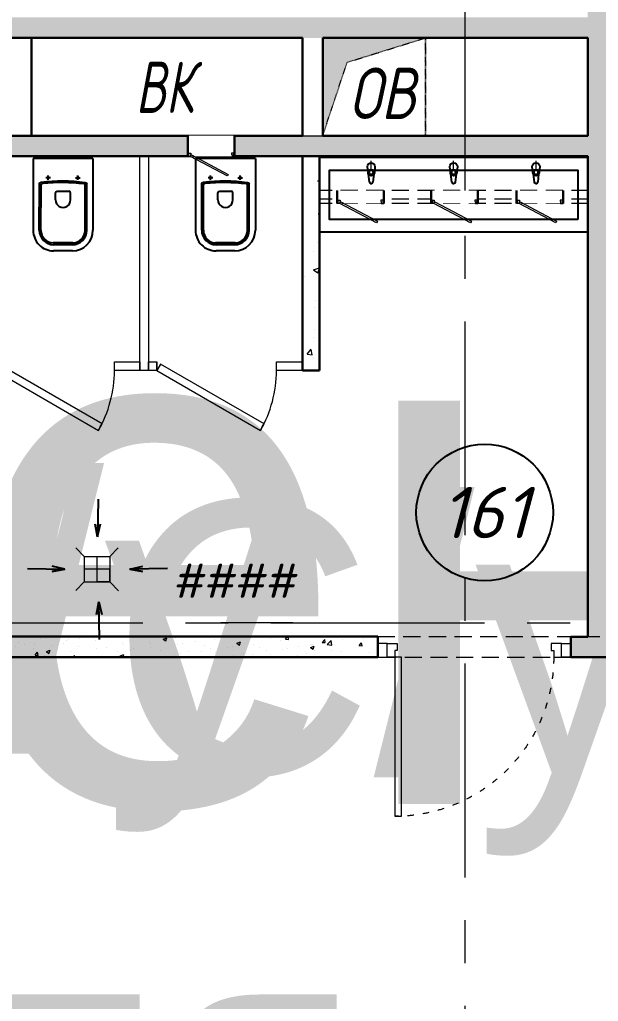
# Model space of a CAD drawing. Header units: millimetres. Extents: x -8417289 to 9420486, y -51311 to 166017.
# Drawn here: x -193838 to -190452, y 116389 to 122127 of the extents above; entities that cross this region are included whole.
import ezdxf
from ezdxf import colors
from ezdxf.entities.mleader import LeaderData, LeaderLine
from ezdxf.enums import TextEntityAlignment as Align
from ezdxf.math import Vec2, Vec3

# ---------------------------------------------------------------- set-up
doc = ezdxf.new("R2018")
doc.units = ezdxf.units.MM
doc.set_wipeout_variables(frame=1)
for name, pattern in [('ACAD_ISO03W100', [30, 12, -18]), ('ADSK_Скрыто', [6, 3, -3]), ('ADSK_Штриховая_ш2 п1', [3, 2, -1]), ('CENTER', [2, 1.25, -0.25, 0.25, -0.25])]:
    doc.linetypes.add(name, pattern=pattern)
for name, color, linetype, lineweight in [('_0', 250, 'Continuous', 9), ('_АР ТЕКСТ', 250, 'Continuous', 25), ('_Скрыто_', 7, 'ADSK_Скрыто', 9), ('АР_Двери', 5, 'Continuous', 18), ('АР_Маркер экспликации', 239, 'Continuous', 13), ('АР_Номер помещения', 1, 'Continuous', 25), ('АР_Оси', 193, 'Continuous', 9), ('АР_Отметки', 250, 'Continuous', 15), ('АР_Перегородки газоблок', 165, 'Continuous', 30), ('АР_Перегородки газоблок_Штрих', 165, 'Continuous', 5), ('АР_Перегородки сантехнические', 216, 'Continuous', 9), ('АР_Помещения_площадь', 19, 'Continuous', 9), ('АР_тонкая линия', 250, 'Continuous', 0), ('Спринклеры', 7, 'Continuous', 18), ('Эвакуация', 7, 'Continuous', 9)]:
    doc.layers.add(name, color=color, linetype=linetype, lineweight=lineweight)
doc.layers.add('АР_Названия помещений', color=124, linetype='Continuous', lineweight=5, plot=False)
for name, color, linetype in [('АР_Отверстия', 251, 'Continuous'), ('ТХ_ВК_оборуд.ТХ', 250, 'Continuous'), ('ТХ_ВК_трапы', 5, 'Continuous'), ('ТХ_сантехника', 253, 'Continuous')]:
    doc.layers.add(name, color=color, linetype=linetype)
doc.styles.add('ISOCPEUR', font='isocpeui.ttf', dxfattribs={"height": 250})
doc.styles.get("Standard").update_dxf_attribs({"font": 'arial.ttf'})
pattern_1 = [(50, (0, 0), (215.17805, -18.82564), [22.5, -247.5]), (355, (0, 0), (-41.6254, 225.65764), [18, -198]), (100.45144, (17.93, -1.57), (173.55265, 206.832), [19.12206, -210.34263]), (46.1842, (0, 60), (320.1724, -49.65578), [33.75, -371.25]), (96.63564, (26.68, 55.86), (280.3986, 292.2356), [28.6831, -315.51413]), (351.18416, (0, 60), (280.3986, 292.2356), [27, -297]), (21, (30, 45), (179.07212, -120.78567), [22.5, -247.5]), (326, (30, 45), (72.9946, 217.54501), [18, -198]), (71.45144, (44.92, 34.93), (252.06671, 96.75935), [19.12206, -210.34263]), (37.5, (0, 0), (3.647957, 99.868156), [0, -195.6, 0, -201, 0, -198.75]), (7.5, (0, 0), (78.92086, 118.323514), [0, -114.6, 0, -191.1, 0, -75.75]), (327.5, (-66.9, 0), (160.14673, -6.766462), [0, -75, 0, -234, 0, -310.5]), (317.5, (-96.9, 0), (174.95585, 30.031495), [0, -97.5, 0, -155.4, 0, -220.5])]

# ---------------------------------------------------------------- blocks, each defined once
blk = doc.blocks.new('*U429')
at = {"color": 8}
for points in [[(-55, -80), (-55, 0), (-115, 0), (-115, -40), (-100, -40), (-100, -80), (-55, -80)], [(0, 0), (0, -80), (-55, -80), (-55, 0), (0, 0)], [(-1130, 0), (-1130, -80), (-1075, -80), (-1075, 0), (-1130, 0)], [(-1075, -80), (-1075, 0), (-1015, 0), (-1015, -40), (-1030, -40), (-1030, -80), (-1075, -80)]]:
    blk.add_lwpolyline(points, dxfattribs=at)
blk.add_lwpolyline([(-100, -80), (-100, -1010), (-140, -1010), (-140, -80)], close=True, dxfattribs=at)
at = {"color": 8, "linetype": 'ACAD_ISO03W100', "ltscale": 3}
blk.add_arc((-100, -80), 930, 180, 270, dxfattribs=at)
blk = doc.blocks.new('*U7')
at = {"color": 8}
for p, q in [((0, 0), (0, 50)), ((700, 0), (700, 50))]:
    blk.add_line(p, q, dxfattribs=at)
blk.add_lwpolyline([(0, 0), (606.2, -350), (628.1, -312.1), (21.9, 37.9)], close=True, dxfattribs=at)
blk.add_arc((0, 0), 700, 330, 0, dxfattribs=at)
blk = doc.blocks.new('*U34')
at = {"layer": 'АР_Номер помещения', "color": 8}
blk.add_circle((1864, -1562.2), 400, dxfattribs=at)
at = {"layer": 'АР_Помещения_площадь', "color": 8}
blk.add_line((742.5, -2207.8), (320.2, -2207.8), dxfattribs=at)
at = {"color": 8, "style": 'ISOCPEUR', "flags": 1}
blk.add_attdef('КАТЕГОРИЯ', (-499.2, -2092.2), '', height=250, dxfattribs=at)
at = {"layer": 'АР_Номер помещения', "color": 8, "style": 'ISOCPEUR'}
blk.add_attdef('НОМЕР_ПОМЕЩЕНИЯ', text='', height=300, dxfattribs=at).set_placement((1864, -1562.2), align=Align.MIDDLE_CENTER)
at = {"layer": 'АР_Помещения_площадь', "color": 8, "lineweight": 30, "flags": 104}
blk.add_attdef('ИМЯ_ПОМЕЩЕНИЯ', text='', height=100, dxfattribs=at).set_placement((157.6, 1217.1), align=Align.MIDDLE_CENTER)
at = {"layer": 'АР_Помещения_площадь', "color": 8, "style": 'ISOCPEUR'}
blk.add_attdef('ПЛОЩАДЬ_ПОМЕЩЕНИЯ', text='', height=200, dxfattribs=at).set_placement((747.4, -1961.3), align=Align.MIDDLE_RIGHT)
blk = doc.blocks.new('*U35')
at = {"color": 8, "style": 'ISOCPEUR', "flags": 1}
blk.add_attdef('КАТЕГОРИЯ', (-499.2, -2092.2), '', height=250, dxfattribs=at)
at = {"layer": 'АР_Номер помещения', "color": 8, "style": 'ISOCPEUR'}
blk.add_attdef('НОМЕР_ПОМЕЩЕНИЯ', text='', height=300, dxfattribs=at).set_placement((751.6, 3747.2), align=Align.MIDDLE_CENTER)
at = {"layer": 'АР_Помещения_площадь', "color": 8, "style": 'ISOCPEUR'}
blk.add_attdef('ПЛОЩАДЬ_ПОМЕЩЕНИЯ', text='', height=200, dxfattribs=at).set_placement((3042.9, 3182.4), align=Align.MIDDLE_RIGHT)
at = {"layer": 'АР_Помещения_площадь', "color": 8, "lineweight": 30, "flags": 104}
blk.add_attdef('ИМЯ_ПОМЕЩЕНИЯ', text='', height=100, dxfattribs=at).set_placement((157.6, 1217.1), align=Align.MIDDLE_CENTER)
blk = doc.blocks.new('*U39')
at = {"color": 8, "style": 'ISOCPEUR', "flags": 1}
blk.add_attdef('КАТЕГОРИЯ', (-499.2, -2092.2), '', height=250, dxfattribs=at)
at = {"layer": 'АР_Номер помещения', "color": 8, "style": 'ISOCPEUR'}
blk.add_attdef('НОМЕР_ПОМЕЩЕНИЯ', text='', height=300, dxfattribs=at).set_placement((-1642.6, -5356.2), align=Align.MIDDLE_CENTER)
at = {"layer": 'АР_Помещения_площадь', "color": 8, "lineweight": 30, "flags": 104}
blk.add_attdef('ИМЯ_ПОМЕЩЕНИЯ', text='', height=100, dxfattribs=at).set_placement((157.6, 1217.1), align=Align.MIDDLE_CENTER)
at = {"layer": 'АР_Помещения_площадь', "color": 8, "style": 'ISOCPEUR'}
blk.add_attdef('ПЛОЩАДЬ_ПОМЕЩЕНИЯ', text='', height=200, dxfattribs=at).set_placement((-601.1, -7540.8), align=Align.MIDDLE_RIGHT)
blk = doc.blocks.new('Из_буфера31843')
at = {"color": 8}
for p, q in [((365.8, 166.1), (359.2, 113.1)), ((394.6, 113.1), (388, 166.1)), ((915.8, 166.1), (909.2, 113.1)), ((944.6, 113.1), (938, 166.1)), ((1465.7, 166.1), (1459.1, 113.1)), ((1494.5, 113.1), (1487.9, 166.1)), ((355.9, 103.6), (351.9, 61.7)), ((363.3, 86.6), (363.3, 101.5)), ((390.5, 86.6), (363.3, 86.6)), ((390.5, 101.5), (390.5, 86.6)), ((401.9, 61.7), (397.9, 103.6)), ((905.9, 103.6), (901.9, 61.7)), ((913.3, 86.6), (913.3, 101.5)), ((940.5, 86.6), (913.3, 86.6)), ((940.5, 101.5), (940.5, 86.6)), ((951.9, 61.7), (947.9, 103.6)), ((1455.8, 103.6), (1451.8, 61.7)), ((1463.2, 86.6), (1463.2, 101.5)), ((1490.4, 86.6), (1463.2, 86.6)), ((1490.4, 101.5), (1490.4, 86.6)), ((1501.8, 61.7), (1497.8, 103.6))]:
    blk.add_line(p, q, dxfattribs=at)
at = {"color": 8, "lineweight": 13, "ltscale": 500}
for p, q in [((376.9, 85), (376.9, 22.5)), ((926.9, 85), (926.9, 22.5)), ((1476.9, 85), (1476.9, 22.5))]:
    blk.add_line(p, q, dxfattribs=at)
at = {"color": 8}
for points in [[(1819.9, 500), (33.9, 500), (33.9, 0), (1819.9, 0)], [(1754.9, 415), (98.9, 415), (98.9, 85), (1754.9, 85)]]:
    blk.add_lwpolyline(points, close=True, dxfattribs=at)
for centre, major_axis, start_param, end_param in [((376.9, 164.7), (-7.91, 7.91), 4.051589, 6.943986), ((926.9, 164.7), (-7.91, 7.91), 4.051589, 6.943986), ((1476.8, 164.7), (-7.91, 7.91), 4.051589, 6.943986), ((376.9, 101.7), (-14.9, -14.9), -1.35736, -0.875625), ((376.9, 101.7), (-14.9, 14.9), 4.498953, 6.496621), ((376.9, 101.5), (-9.62, 9.62), 3.926991, 7.068583), ((376.9, 101.7), (-14.9, 14.9), 4.017217, 4.498953), ((926.9, 101.7), (-14.9, -14.9), -1.35736, -0.875625), ((926.9, 101.7), (-14.9, 14.9), 4.498953, 6.496621), ((926.9, 101.5), (-9.62, 9.62), 3.926991, 7.068583), ((926.9, 101.7), (-14.9, 14.9), 4.017217, 4.498953), ((1476.8, 101.7), (-14.9, -14.9), -1.35736, -0.875625), ((1476.8, 101.7), (-14.9, 14.9), 4.498953, 6.496621), ((1476.8, 101.5), (-9.62, 9.62), 3.926991, 7.068583), ((1476.8, 101.7), (-14.9, 14.9), 4.017217, 4.498953), ((376.9, 61.7), (-17.7, -17.7), -0.785398, 2.356194), ((926.9, 61.7), (-17.7, -17.7), -0.785398, 2.356194), ((1476.8, 61.7), (-17.7, -17.7), -0.785398, 2.356194)]:
    blk.add_ellipse(centre, major_axis=major_axis, ratio=1, start_param=start_param, end_param=end_param, dxfattribs=at)
blk = doc.blocks.new('унитаз поликлиники')
at = {"color": 8}
for p, q in [((0, 175), (0, -175)), ((0, 175), (420, 175)), ((420, 138.7), (149.6, 138.7)), ((420, 129), (156.8, 128.7)), ((125.6, 86.7), (99.5, 86.7)), ((112.4, 73.1), (112.4, 100.2)), ((191.9, -33.7), (191.9, 33.7)), ((242.4, 43.7), (201.9, 43.7)), ((494, 57.1), (494, -57.1)), ((504, 55), (504, -55)), ((540, 55), (540, -55)), ((242.4, -43.7), (201.9, -43.7)), ((125.5, -86.5), (99.4, -86.5)), ((112.3, -73), (112.3, -100.1)), ((420, -139), (147.9, -138.7)), ((420, -129), (155.2, -128.7)), ((0, -175), (420, -175))]:
    blk.add_line(p, q, dxfattribs=at)
for centre, radius, start, end in [((420, 55), 120, 0, 90), ((420.5, 55.2), 83.5, 359.86187, 90.33349), ((420, 55), 74, 0, 90), ((242.4, 0), 43.7, 270, 90), ((420, -55), 120, 270, 0), ((420, -55), 84, 270, 0), ((420, -55), 74, 270, 358.40182)]:
    blk.add_arc(centre, radius, start, end, dxfattribs=at)
at = {"color": 8, "extrusion": (0, 0, -1)}
for centre, major_axis, ratio, start_param, end_param in [((1158.1, 0), (-731, -726.4), 0.993775, 0.659849, 0.910919), ((984.1, 0), (-23.4, -941.4), 0.89728, 1.422258, 1.677847), ((149.5, 127.3), (-5.6, -10.5), 0.821373, 1.269211, 2.570669), ((154.4, 119.8), (-5.61, -7.72), 0.798093, 1.232924, 2.686723), ((112.4, 86.8), (3.55, 3.55), 1, 5.504025, 11.78721), ((201.9, -33.5), (4.12, -9.49), 0.964797, 0.42926, 1.943413), ((147.9, -127.5), (5.4, -10.4), 0.836443, 0.56114, 1.877577), ((155.2, -117.5), (5.3, -10.4), 0.842984, 0.549902, 1.8819)]:
    blk.add_ellipse(centre, major_axis=major_axis, ratio=ratio, start_param=start_param, end_param=end_param, dxfattribs=at)
at = {"color": 8}
for centre, major_axis, ratio, start_param, end_param in [((201.9, 33.5), (4.12, 9.49), 0.964797, 0.42926, 1.943413), ((112.3, -86.6), (3.54, -3.55), 1, 5.504025, 11.78721)]:
    blk.add_ellipse(centre, major_axis=major_axis, ratio=ratio, start_param=start_param, end_param=end_param, dxfattribs=at)
blk = doc.blocks.new('232_Отверстие_Задание_на_отверстие_в_перекрытии_Спр_v3 - Тип1_1_ОВ-3252124-310_В_ОП_01_0_000')
at = {"layer": 'Спринклеры', "linetype": 'ADSK_Скрыто', "lineweight": 9}
blk.add_hatch(color=8, dxfattribs=at).paths.add_polyline_path([(-300, -285), (-299.8, -282.6), (-300, -282.6)])
at = {"layer": 'Эвакуация', "linetype": 'ADSK_Скрыто'}
blk.add_hatch(color=8, dxfattribs=at).paths.add_polyline_path([(-157.3, -285), (300, -285), (300, -282.6), (-299.8, -282.6), (-299.8, -285)])
at = {"layer": '_Скрыто_', "color": 8}
for p, q in [((292.4, 285), (-300, 285)), ((-300, 285), (292.4, 285)), ((292.4, 285), (-300, 285)), ((-157.5, 142.5), (300, 285)), ((300, 285), (292.7, 285)), ((292.7, 285), (300, 285)), ((300, 285), (292.7, 285)), ((300, 285), (300, -282.6)), ((300, -282.6), (300, 285)), ((-299.2, -282.6), (-157.5, 142.5))]:
    blk.add_line(p, q, dxfattribs=at)
at = {"layer": 'Эвакуация', "color": 8, "lineweight": 18}
for p, q in [((-300, 285), (-300, -285)), ((-300, 285), (-300, -285)), ((-300, -285), (-299.2, -282.6)), ((-300, -285), (300, -285)), ((300, -285), (300, -282.6))]:
    blk.add_line(p, q, dxfattribs=at)
at = {"layer": 'Эвакуация', "color": 8}
for p, q in [((-300, -285), (-300, 285)), ((300, -285), (-300, -285)), ((300, -282.6), (300, -285))]:
    blk.add_line(p, q, dxfattribs=at)
blk = doc.blocks.new('_DotSmall')
at = {"color": 8, "linetype": 'ByBlock', "const_width": 0.5}
blk.add_lwpolyline([(-0.0625, 0, 1), (0.0625, 0, 1)], format="xyb", close=True, dxfattribs=at)
blk = doc.blocks.new('Трап ТХ')
at = {"layer": 'ТХ_ВК_трапы', "color": 8, "lineweight": 0}
for p, q in [((305243.2, -196674.3), (305292.9, -196724.5)), ((305491.2, -196675.5), (305442.2, -196724.5)), ((305292.9, -196724.5), (305292.9, -196874.5)), ((305292.9, -196724.5), (305442.2, -196724.5)), ((305367.6, -196874.5), (305367.6, -196724.5)), ((305442.2, -196724.5), (305442.2, -196874.5)), ((305442.2, -196799.5), (305292.9, -196799.5)), ((305442.2, -196874.5), (305442.2, -196799.5)), ((305243.2, -196924.3), (305292.9, -196874.5)), ((305292.9, -196874.5), (305442.2, -196874.5)), ((305442.2, -196874.5), (305367.6, -196874.5)), ((305493.2, -196925.5), (305442.2, -196874.5))]:
    blk.add_line(p, q, dxfattribs=at)
blk = doc.blocks.new('A$C985b353d')
at = {"layer": 'ТХ_ВК_трапы', "color": 8, "ltscale": 100}
for p, q in [((6.4, 408.7), (2.2, 189.2)), ((2.2, 189.2), (-11.2, 263.5)), ((-11.2, 263.5), (2.2, 189.2)), ((2.2, 189.2), (19.8, 264.3)), ((-407.4, 3.3), (-187.9, -0.9)), ((-187.9, -0.9), (-263, 16.7)), ((192.3, -0.9), (267.4, 16.7)), ((411.8, 3.3), (192.3, -0.9)), ((-187.9, -0.9), (-262.2, -14.3)), ((-262.2, -14.3), (-187.9, -0.9)), ((192.3, -0.9), (266.6, -14.3)), ((266.6, -14.3), (192.3, -0.9)), ((9.7, -190.8), (-3.8, -265.2)), ((-3.8, -265.2), (9.7, -190.8)), ((13.8, -410.3), (9.7, -190.8)), ((9.7, -190.8), (27.3, -265.9))]:
    blk.add_line(p, q, dxfattribs=at)
blk = doc.blocks.new('*U521')
at = {"color": 8}
blk.add_wipeout([(-565, 60), (445, 60), (445, -218), (-565, -218)], dxfattribs=at)
for p, q in [((-530, 60), (-565, 60)), ((-550, 60), (-550, -10)), ((-550, -10), (-550, 60)), ((-510, 60), (-530, 60)), ((-510, 20), (-510, 60)), ((-500, 20), (-510, 20)), ((-500, -10), (-500, 20)), ((380, -10), (380, 20)), ((380, 20), (390, 20)), ((390, 20), (390, 60)), ((390, 60), (410, 60)), ((410, 60), (445, 60)), ((430, 60), (430, -10)), ((430, -10), (430, 60)), ((-565, -10), (-530, -10)), ((-530, -10), (-500, -10)), ((410, -10), (380, -10)), ((445, -10), (410, -10))]:
    blk.add_line(p, q, dxfattribs=at)
at = {"color": 8, "lineweight": 30}
for p, q in [((-565, 60), (-565, -218)), ((445, 60), (445, -218))]:
    blk.add_line(p, q, dxfattribs=at)
at = {"color": 8}
blk.add_lwpolyline([(389, 60), (370, 25), (-424, 448), (-406, 483)], close=True, dxfattribs=at)
blk = doc.blocks.new('*U524')
at = {"color": 8}
blk.add_wipeout([(-565, 60), (445, 60), (445, -388), (-565, -388)], dxfattribs=at)
for p, q in [((-530, 60), (-565, 60)), ((-550, 60), (-550, -10)), ((-550, -10), (-550, 60)), ((-510, 60), (-530, 60)), ((-510, 20), (-510, 60)), ((-500, 20), (-510, 20)), ((-500, -10), (-500, 20)), ((380, -10), (380, 20)), ((380, 20), (390, 20)), ((390, 20), (390, 60)), ((390, 60), (410, 60)), ((410, 60), (445, 60)), ((430, 60), (430, -10)), ((430, -10), (430, 60)), ((-565, -10), (-530, -10)), ((-530, -10), (-500, -10)), ((410, -10), (380, -10)), ((445, -10), (410, -10))]:
    blk.add_line(p, q, dxfattribs=at)
at = {"color": 8, "lineweight": 30}
for p, q in [((-565, 60), (-565, -388)), ((445, 60), (445, -388))]:
    blk.add_line(p, q, dxfattribs=at)
at = {"color": 8}
blk.add_lwpolyline([(389, 60), (370, 25), (-424, 448), (-406, 483)], close=True, dxfattribs=at)

msp = doc.modelspace()

# ---------------------------------------------------------------- hatches: boundary and pattern name
at = {"layer": 'АР_Перегородки газоблок_Штрих', "ltscale": 100}
h = msp.add_hatch(dxfattribs=at)
h.set_pattern_fill('AR-CONC', color=8, scale=30)
h.set_pattern_definition(pattern_1)
h.paths.add_polyline_path([(-190393.92, 123152.39), (-190513.92, 123152.39), (-190513.91, 122140.32), (-197362.45, 122140.32), (-197362.45, 122020.31), (-190513.91, 122020.31), (-190513.9, 121448.48), (-197363.92, 121448.48), (-197363.92, 121328.5), (-190513.9, 121328.51), (-190513.9, 121322.61), (-190513.9, 121322.61), (-190513.9, 120884.3), (-190513.86, 118520.66), (-190613.18, 118520.66), (-190613.18, 118400.66), (-188433.92, 118400.68), (-188433.92, 118520.68), (-190393.86, 118520.66)])
edge = h.paths.add_edge_path()
edge.add_line((-197363.92, 121105.74), (-197363.92, 121143.32))
edge.add_arc((-197538.81, 121433.33), 338.67, 279.328159, 301.092484, ccw=False)
edge.add_line((-197483.92, 121099.14), (-197483.92, 118520.66))
edge.add_line((-197483.92, 118520.66), (-197633.88, 118520.65))
edge.add_line((-197633.88, 118520.65), (-197633.87, 118400.65))
edge.add_line((-197633.87, 118400.65), (-197264.95, 118400.65))
edge.add_line((-197264.95, 118400.65), (-197264.96, 118520.65))
edge.add_line((-197264.96, 118520.65), (-197363.92, 118520.67))
edge.add_line((-197363.92, 118520.67), (-197363.92, 121105.74))
h.paths.add_polyline_path([(-187913.92, 123270.68), (-187993.92, 123270.82), (-188033.91, 123270.82), (-188033.92, 121714.32), (-188033.92, 118400.68), (-187913.92, 118400.68), (-187913.92, 121948.47)])
h = msp.add_hatch(dxfattribs=at)
h.set_pattern_fill('AR-CONC', color=8, scale=2)
h.set_pattern_definition([(50, (-672286.7, -50233.2), (364.36934, -31.87817), [38.1, -419.1]), (355, (-672286.7, -50233.2), (-70.48684, 382.1137), [30.48, -335.28117]), (100.451445, (-672256.33, -50235.87), (293.8825, 350.2355), [32.38002, -356.1805]), (46.1842, (-672286.7, -50131.6), (542.1581, -84.08466), [57.15, -628.65]), (96.63556, (-672241.5, -50138.6), (474.80827, 494.85225), [48.57005, -534.2712]), (351.18415, (-672286.7, -50131.6), (474.80827, 494.85225), [45.71993, -502.91946]), (21, (-672235.9, -50157), (303.22878, -204.5304), [38.1, -419.1]), (326, (-672235.9, -50157), (123.60406, 368.37593), [30.48, -335.28]), (71.451445, (-672210.62, -50174.06), (426.83284, 163.84554), [32.38002, -356.17988]), (37.5, (-672286.69, -50233.21), (6.177207, 169.110078), [0, -331.216, 0, -340.36, 0, -336.55]), (7.5, (-672286.7, -50233.21), (133.639325, 200.36115), [0, -194.056, 0, -323.596, 0, -128.27]), (327.5, (-672399.98, -50233.21), (271.18119, -11.457488), [0, -127, 0, -396.24, 0, -525.78]), (317.5, (-672450.78, -50233.21), (296.25836, 50.85298), [0, -165.1, 0, -263.144, 0, -373.38])])
h.paths.add_polyline_path([(-192183.93, 121200.32), (-192183.93, 120116.18), (-192083.93, 120116.15), (-192083.92, 121200.32)])
h = msp.add_hatch(dxfattribs=at)
h.set_pattern_fill('AR-CONC', color=8, scale=30)
h.set_pattern_definition(pattern_1)
h.paths.add_polyline_path([(-194033.92, 118520.7), (-194033.92, 118400.7), (-194033.91, 118400.7), (-194033.92, 118520.7), (-191743.18, 118520.67), (-191743.17, 118400.67), (-194033.92, 118400.7), (-194033.92, 118520.7), (-194033.91, 118400.7), (-194033.92, 118520.7)])
at = {"layer": 'Спринклеры', "ltscale": 100}
h = msp.add_hatch(dxfattribs=at)
h.set_pattern_fill('ANSI31', color=8)
h.set_pattern_definition([(45, (0, 0), (-0.08838834765, 0.08838834765), [])])
h.paths.add_polyline_path([(-191464.19, 122020.31), (-192063.93, 122020.31), (-192063.93, 121451), (-192063.36, 121452.71), (-191921.65, 121877.82)])
h.paths.add_polyline_path([(-194233.92, 121999.86), (-193889.13, 122020.7), (-195883.92, 122020.32), (-195883.92, 121448.48), (-195769.1, 121907.07)])

# ---------------------------------------------------------------- linework, layer by layer
at = {"layer": '_0', "color": 8, "ltscale": 100}
msp.add_line((-196003.92, 121448.48), (-191587.27, 121448.48), dxfattribs=at)
at = {"layer": 'АР_Оси', "color": 8, "linetype": 'CENTER', "ltscale": 1000}
for p, q in [((-191233.92, 134363.15), (-191233.92, 74900.03)), ((-224367.61, 118600.68), (-141189.21, 118600.68))]:
    msp.add_line(p, q, dxfattribs=at)
at = {"layer": 'АР_Перегородки газоблок', "color": 8, "ltscale": 100}
for points in [[(-192183.93, 122020.32), (-195883.92, 122020.32)], [(-193769.13, 122020.32), (-193769.13, 121448.48)], [(-192183.93, 121448.5), (-192183.93, 122020.32)], [(-190513.91, 122020.31), (-192063.93, 122020.32)], [(-192063.93, 122020.32), (-192063.93, 121448.48)], [(-192063.93, 121448.48), (-190513.9, 121448.48), (-190513.91, 122020.31), (-192063.93, 122020.31)], [(-195883.92, 121448.48), (-192912.49, 121448.49)], [(-193188.92, 121448.5), (-192183.93, 121448.5)], [(-192183.93, 121328.51), (-195883.92, 121328.51)], [(-192183.93, 120076.15), (-192183.93, 121328.51)], [(-192183.93, 121328.48), (-192183.93, 121328.51)], [(-192183.92, 121328.48), (-190513.9, 121328.51), (-190513.86, 118520.66)], [(-192083.92, 121328.48), (-192083.93, 120076.15)], [(-192083.93, 120076.15), (-192183.93, 120076.15)], [(-194033.92, 118520.68), (-191743.18, 118520.68)], [(-191743.18, 118520.69), (-191743.18, 118400.69)], [(-190613.18, 118520.66), (-190513.86, 118520.66)], [(-190613.18, 118400.66), (-190613.18, 118520.66)], [(-191743.18, 118400.66), (-194033.92, 118400.68)], [(-188433.92, 118400.68), (-190613.18, 118400.66)]]:
    msp.add_lwpolyline(points, dxfattribs=at)
at = {"layer": 'АР_Перегородки сантехнические', "color": 8, "lineweight": 0}
for points in [[(-193133.93, 121328.51), (-193083.93, 121328.51), (-193083.92, 120076.15), (-193133.92, 120076.15)], [(-193133.92, 120126.15), (-193133.92, 120076.15), (-193283.44, 120076.15), (-193283.44, 120126.15)], [(-193035.47, 120126.15), (-193035.47, 120076.15), (-193083.92, 120076.15), (-193083.92, 120126.15)], [(-192183.93, 120126.15), (-192183.93, 120076.15), (-192335.47, 120076.15), (-192335.47, 120126.15)]]:
    msp.add_lwpolyline(points, close=True, dxfattribs=at)
at = {"layer": 'АР_тонкая линия', "color": 8, "linetype": 'ADSK_Штриховая_ш2 п1', "ltscale": 50}
for p, q in [((-191743.19, 118520.68), (-190060.19, 118520.68)), ((-191734.69, 118400.68), (-189994.76, 118400.47))]:
    msp.add_line(p, q, dxfattribs=at)
for points in [[(-190509.92, 121128.22), (-192083.93, 121128.21)], [(-190509.92, 121078.22), (-192083.93, 121078.21)], [(-190509.92, 121053.22), (-192083.93, 121053.21)]]:
    msp.add_lwpolyline(points, dxfattribs=at)

# ---------------------------------------------------------------- block references
at = {"layer": '_Скрыто_', "color": 8}
msp.add_blockref('232_Отверстие_Задание_на_отверстие_в_перекрытии_Спр_v3 - Тип1_1_ОВ-3252124-310_В_ОП_01_0_000', (-191764.15, 121735.32), dxfattribs=at)
at = {"layer": 'АР_Двери', "color": 8, "lineweight": 30}
for p in [(-193983.44, 120076.15), (-193035.47, 120076.15)]:
    msp.add_blockref('*U7', p, dxfattribs=at)
at = {"layer": 'АР_Двери', "color": 8, "xscale": -1}
msp.add_blockref('*U429', (-191743.18, 118480.66), dxfattribs=at)
at = {"layer": 'АР_Маркер экспликации', "color": 8}
ref = msp.add_blockref('*U39', (-202889.52, 126877.05), dxfattribs=at)
lines = msp.add_mtext('Обеденный зал', dxfattribs={"layer": 'АР_Названия помещений', "color": 8, "insert": (-204415.91, 120612.98), "char_height": 3070.489, "width": 926.94, "attachment_point": 1})
ref.add_attrib('ИМЯ_ПОМЕЩЕНИЯ', '', (-204415.91, 120612.98), dxfattribs={"flags": 104}).embed_mtext(lines)
ref = msp.add_blockref('*U35', (-197579.22, 115664.8), dxfattribs=at)
lines = msp.add_mtext('С/у для мальчиков', dxfattribs={"layer": 'АР_Названия помещений', "color": 8, "insert": (-195471.84, 119451), "char_height": 1591.2138, "width": 1145.8258, "attachment_point": 1})
ref.add_attrib('ИМЯ_ПОМЕЩЕНИЯ', '', (-195471.84, 119451), dxfattribs={"flags": 104}).embed_mtext(lines)
ref = msp.add_blockref('*U34', (-192981.19, 120808.51), dxfattribs=at)
ref.add_attrib('НОМЕР_ПОМЕЩЕНИЯ', '161', dxfattribs={"layer": 'АР_Номер помещения', "color": 8, "height": 300, "style": 'ISOCPEUR'}).set_placement((-191117.2, 119246.3), align=Align.MIDDLE_CENTER)
lines = msp.add_mtext('С/у для девочек', dxfattribs={"layer": 'АР_Названия помещений', "color": 8, "insert": (-193303.72, 119311.36), "char_height": 1591.2138, "width": 1145.8258, "attachment_point": 1})
ref.add_attrib('ИМЯ_ПОМЕЩЕНИЯ', '', (-193303.72, 119311.36), dxfattribs={"flags": 104}).embed_mtext(lines)
ref.add_attrib('ПЛОЩАДЬ_ПОМЕЩЕНИЯ', '####', dxfattribs={"layer": 'АР_Помещения_площадь', "color": 8, "height": 200, "style": 'ISOCPEUR'}).set_placement((-192233.77, 118847.19), align=Align.MIDDLE_RIGHT)
at = {"layer": 'АР_тонкая линия', "color": 8, "ltscale": 500}
msp.add_blockref('A$C985b353d', (-193384.78, 118915.17), dxfattribs=at)
at = {"layer": 'ТХ_ВК_оборуд.ТХ', "color": 8}
msp.add_blockref('Трап ТХ', (-498752.34, 315714.7), dxfattribs=at)
at = {"layer": 'ТХ_сантехника', "color": 8, "rotation": 270.0015666875582}
for p in [(-193583.95, 121315.75), (-192633.94, 121315.72)]:
    msp.add_blockref('унитаз поликлиники', p, dxfattribs=at)
at = {"layer": 'ТХ_сантехника', "color": 8, "xscale": -0.876620401558563, "yscale": 0.876620401558563, "zscale": 0.876620401558563, "rotation": 180}
msp.add_blockref('Из_буфера31843', (-192111.43, 121322.61), dxfattribs=at)

# ---------------------------------------------------------------- texts
at = {"layer": 'АР_Отверстия', "color": 8, "ltscale": 100, "char_height": 300, "attachment_point": 5, "line_spacing_factor": 0.7, "style": 'ISOCPEUR'}
for s, insert in [('\\A1;{\\W0.7;ВК}', (-192991.11, 121731.9)), ('\\A1;{\\W0.8;ОВ}', (-191717.04, 121696.48))]:
    msp.add_mtext(s, dxfattribs=dict(at, insert=insert))

# ---------------------------------------------------------------- leaders
at = {"layer": '_АР ТЕКСТ', "color": 8}
ml = msp.add_multileader_mtext('Standard', dxfattribs=at)
ml.set_content('{\\W0.8;-2,550}', color=8, style='ISOCPEUR')
ml.set_leader_properties(color=8, linetype='Continuous', lineweight=-1)
ml.set_arrow_properties(name='DOTSMALL')
ml.build(insert=Vec2(0, 0))
ml.multileader.update_dxf_attribs({"has_text_frame": 1, "text_left_attachment_type": 4, "text_right_attachment_type": 4, "dogleg_length": 100, "arrow_head_size": 180})
ctx = ml.context
ctx.base_point, ctx.char_height, ctx.arrow_head_size, ctx.landing_gap_size, ctx.plane_origin = Vec3(-302775.82, 123943.26, -1.96), 250, 180, 50, Vec3(-302295.49, 121699.25, -1.96)
ctx.left_attachment, ctx.right_attachment = 4, 4
notes = []
notes.append((ctx, [(0, (0, 0, 0), (0, 0), (1, 0), 1, [])]))
ctx.mtext.insert, ctx.mtext.width, ctx.mtext.defined_height, ctx.mtext.line_spacing_style, ctx.mtext.flow_direction = Vec3(-302725.82, 124276.6, -1.96), 801.0864, 330.71, 2, 5
ml = msp.add_multileader_mtext('Standard', dxfattribs=at)
ml.set_content('{\\W0.8;-2,550}', color=8, style='ISOCPEUR')
ml.set_leader_properties(color=8, linetype='Continuous', lineweight=-1)
ml.set_arrow_properties(name='DOTSMALL')
ml.build(insert=Vec2(0, 0))
ml.multileader.update_dxf_attribs({"has_text_frame": 1, "text_left_attachment_type": 4, "text_right_attachment_type": 4, "dogleg_length": 100, "arrow_head_size": 180})
ctx = ml.context
ctx.base_point, ctx.char_height, ctx.arrow_head_size, ctx.landing_gap_size, ctx.plane_origin = Vec3(-314736.01, 120073.28, -1.96), 250, 180, 50, Vec3(-314255.68, 117829.26, -1.96)
ctx.left_attachment, ctx.right_attachment = 4, 4
notes.append((ctx, [(0, (0, 0, 0), (0, 0), (1, 0), 1, [])]))
ctx.mtext.insert, ctx.mtext.width, ctx.mtext.defined_height, ctx.mtext.line_spacing_style, ctx.mtext.flow_direction = Vec3(-314686.01, 120406.61, -1.96), 801.0864, 330.71, 2, 5
at = {"layer": 'АР_Отметки', "color": 8}
ml = msp.add_multileader_mtext('Standard', dxfattribs=at)
ml.set_content('%%P0,000', color=8, style='ISOCPEUR')
ml.set_leader_properties(color=8, linetype='Continuous', lineweight=-1)
ml.set_arrow_properties(name='DOTSMALL')
ml.build(insert=Vec2(0, 0))
ml.multileader.update_dxf_attribs({"has_text_frame": 1, "text_left_attachment_type": 4, "text_right_attachment_type": 4, "dogleg_length": 100, "arrow_head_size": 180})
ctx = ml.context
ctx.base_point, ctx.char_height, ctx.arrow_head_size, ctx.landing_gap_size, ctx.plane_origin = Vec3(-195756.55, 128483.82, -0.16), 250, 180, 50, Vec3(-198827.64, 126894.28, -0.16)
ctx.left_attachment, ctx.right_attachment = 4, 4
notes.append((ctx, [(0, (0, 0, 0), (0, 0), (1, 0), 1, [])]))
ctx.mtext.insert, ctx.mtext.width, ctx.mtext.line_spacing_style, ctx.mtext.flow_direction = Vec3(-195706.55, 128817.16, -0.16), 852.697, 2, 5
ml = msp.add_multileader_mtext('Standard', dxfattribs=at)
ml.set_content('{\\W0.8;-2,250}', color=8, style='ISOCPEUR')
ml.set_leader_properties(color=8, linetype='Continuous', lineweight=-1)
ml.set_arrow_properties(name='DOTSMALL')
ml.build(insert=Vec2(0, 0))
ml.multileader.update_dxf_attribs({"has_text_frame": 1, "text_left_attachment_type": 4, "text_right_attachment_type": 4, "dogleg_length": 100, "arrow_head_size": 180})
ctx = ml.context
ctx.base_point, ctx.char_height, ctx.arrow_head_size, ctx.landing_gap_size, ctx.plane_origin = Vec3(-297233.62, 128352.86), 250, 180, 50, Vec3(-296855.54, 126878.84)
ctx.left_attachment, ctx.right_attachment = 4, 4
notes.append((ctx, [(0, (0, 0, 0), (0, 0), (1, 0), 1, [])]))
ctx.mtext.insert, ctx.mtext.width, ctx.mtext.defined_height, ctx.mtext.line_spacing_style, ctx.mtext.flow_direction = Vec3(-297183.62, 128686.19), 769.989, 343.89, 2, 5
ml = msp.add_multileader_mtext('Standard', dxfattribs=at)
ml.set_content('0,000', color=8, style='ISOCPEUR')
ml.set_leader_properties(color=8, linetype='Continuous', lineweight=-1)
ml.set_arrow_properties(name='DOTSMALL')
ml.build(insert=Vec2(0, 0))
ml.multileader.update_dxf_attribs({"has_text_frame": 1, "text_left_attachment_type": 4, "text_right_attachment_type": 4, "dogleg_length": 100, "arrow_head_size": 180})
ctx = ml.context
ctx.base_point, ctx.char_height, ctx.arrow_head_size, ctx.landing_gap_size, ctx.plane_origin = Vec3(-202684.24, 121780.85, -0.16), 250, 180, 50, Vec3(-205755.32, 120191.3, -0.16)
ctx.left_attachment, ctx.right_attachment = 4, 4
notes.append((ctx, [(0, (0, 0, 0), (0, 0), (1, 0), 1, [])]))
ctx.mtext.insert, ctx.mtext.width, ctx.mtext.line_spacing_style, ctx.mtext.flow_direction = Vec3(-202634.24, 122114.19, -0.16), 852.697, 2, 5
ml = msp.add_multileader_mtext('Standard', dxfattribs=at)
ml.set_content('{\\W0.8;-2,250}', color=8, style='ISOCPEUR')
ml.set_leader_properties(color=8, linetype='Continuous', lineweight=-1)
ml.set_arrow_properties(name='DOTSMALL')
ml.build(insert=Vec2(0, 0))
ml.multileader.update_dxf_attribs({"has_text_frame": 1, "text_left_attachment_type": 4, "text_right_attachment_type": 4, "dogleg_length": 100, "arrow_head_size": 180})
ctx = ml.context
ctx.base_point, ctx.char_height, ctx.arrow_head_size, ctx.landing_gap_size, ctx.plane_origin = Vec3(-298305.8, 120267.04, 0), 250, 180, 50, Vec3(-302964.31, 116414.73, 0)
ctx.left_attachment, ctx.right_attachment = 4, 4
notes.append((ctx, [(0, (0, 0, 0), (0, 0), (1, 0), 1, [])]))
ctx.mtext.insert, ctx.mtext.width, ctx.mtext.defined_height, ctx.mtext.line_spacing_style, ctx.mtext.flow_direction = Vec3(-298255.8, 120600.38, 0), 769.989, 343.89, 2, 5
ml = msp.add_multileader_mtext('Standard', dxfattribs=at)
ml.set_content('{\\W0.8;-2,250}', color=8, style='ISOCPEUR')
ml.set_leader_properties(color=8, linetype='Continuous', lineweight=-1)
ml.set_arrow_properties(name='DOTSMALL')
ml.build(insert=Vec2(0, 0))
ml.multileader.update_dxf_attribs({"has_text_frame": 1, "text_left_attachment_type": 4, "text_right_attachment_type": 4, "dogleg_length": 100, "arrow_head_size": 180})
ctx = ml.context
ctx.base_point, ctx.char_height, ctx.arrow_head_size, ctx.landing_gap_size, ctx.plane_origin = Vec3(-336127.5, 116985.86, 0), 250, 180, 50, Vec3(-337173.96, 115928.76, 0)
ctx.left_attachment, ctx.right_attachment = 4, 4
notes.append((ctx, [(0, (0, 0, 0), (0, 0), (1, 0), 1, [])]))
ctx.mtext.insert, ctx.mtext.width, ctx.mtext.defined_height, ctx.mtext.line_spacing_style, ctx.mtext.flow_direction = Vec3(-336077.5, 117319.19, 0), 769.989, 343.89, 2, 5
for ctx, leaders in notes:
    for number, flags, end, landing, length, lines in leaders:
        leader = LeaderData()
        leader.index, (leader.has_last_leader_line, leader.has_dogleg_vector, leader.attachment_direction) = number, flags
        leader.last_leader_point, leader.dogleg_vector, leader.dogleg_length = Vec3(end), Vec3(landing), length
        for number, points, colour, breaks in lines:
            line = LeaderLine()
            line.index, line.vertices, line.color, line.breaks = number, Vec3.list(points), colors.encode_raw_color(colour), breaks
            leader.lines.append(line)
        ctx.leaders.append(leader)

# ---------------------------------------------------------------- next in the draw order: block references
at = {"layer": 'АР_Двери', "color": 8, "xscale": 0.2701273999331003, "yscale": 0.2701273999331003, "zscale": 0.2701273999331003, "rotation": 180.0022807060942}
for name, p in [('*U524', (-192733.09, 121343.85)), ('*U521', (-191859.63, 121069.42)), ('*U521', (-191309.1, 121069.43)), ('*U521', (-190810.51, 121069.43))]:
    msp.add_blockref(name, p, dxfattribs=at)

doc.saveas('drawing.dxf')
